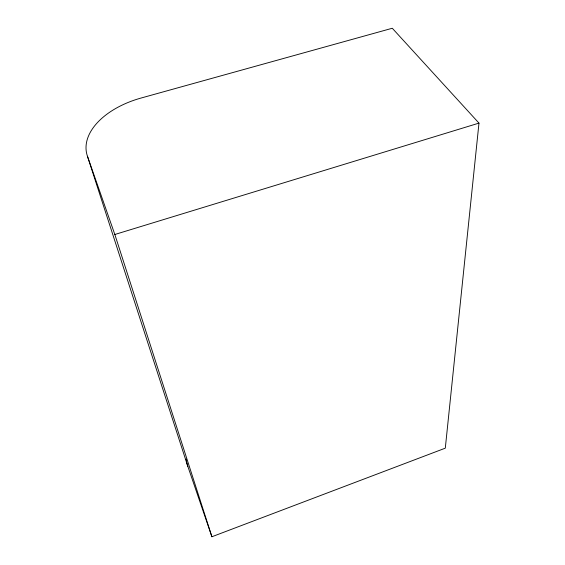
<?xml version="1.0" encoding="UTF-8"?>
<svg xmlns="http://www.w3.org/2000/svg" width="565" height="565" viewBox="0 0 565 565"><rect width="100%" height="100%" fill="white"/><g stroke="black" fill="none" stroke-linecap="round" stroke-linejoin="round"><path stroke-width="0.85" d="M478.979 123.114L445.298 448.165L211.903 536.75L187.82 466.358L87.455 156.244A73.224 43.272 -11.4 0 1 141.073 98.035L392.287 28.25L478.979 123.114L114.836 234.496L87.455 156.244M114.836 234.496L211.903 536.75M187.82 466.358A48.428 40.638 -16.4 0 1 186.189 459.063"/></g></svg>
